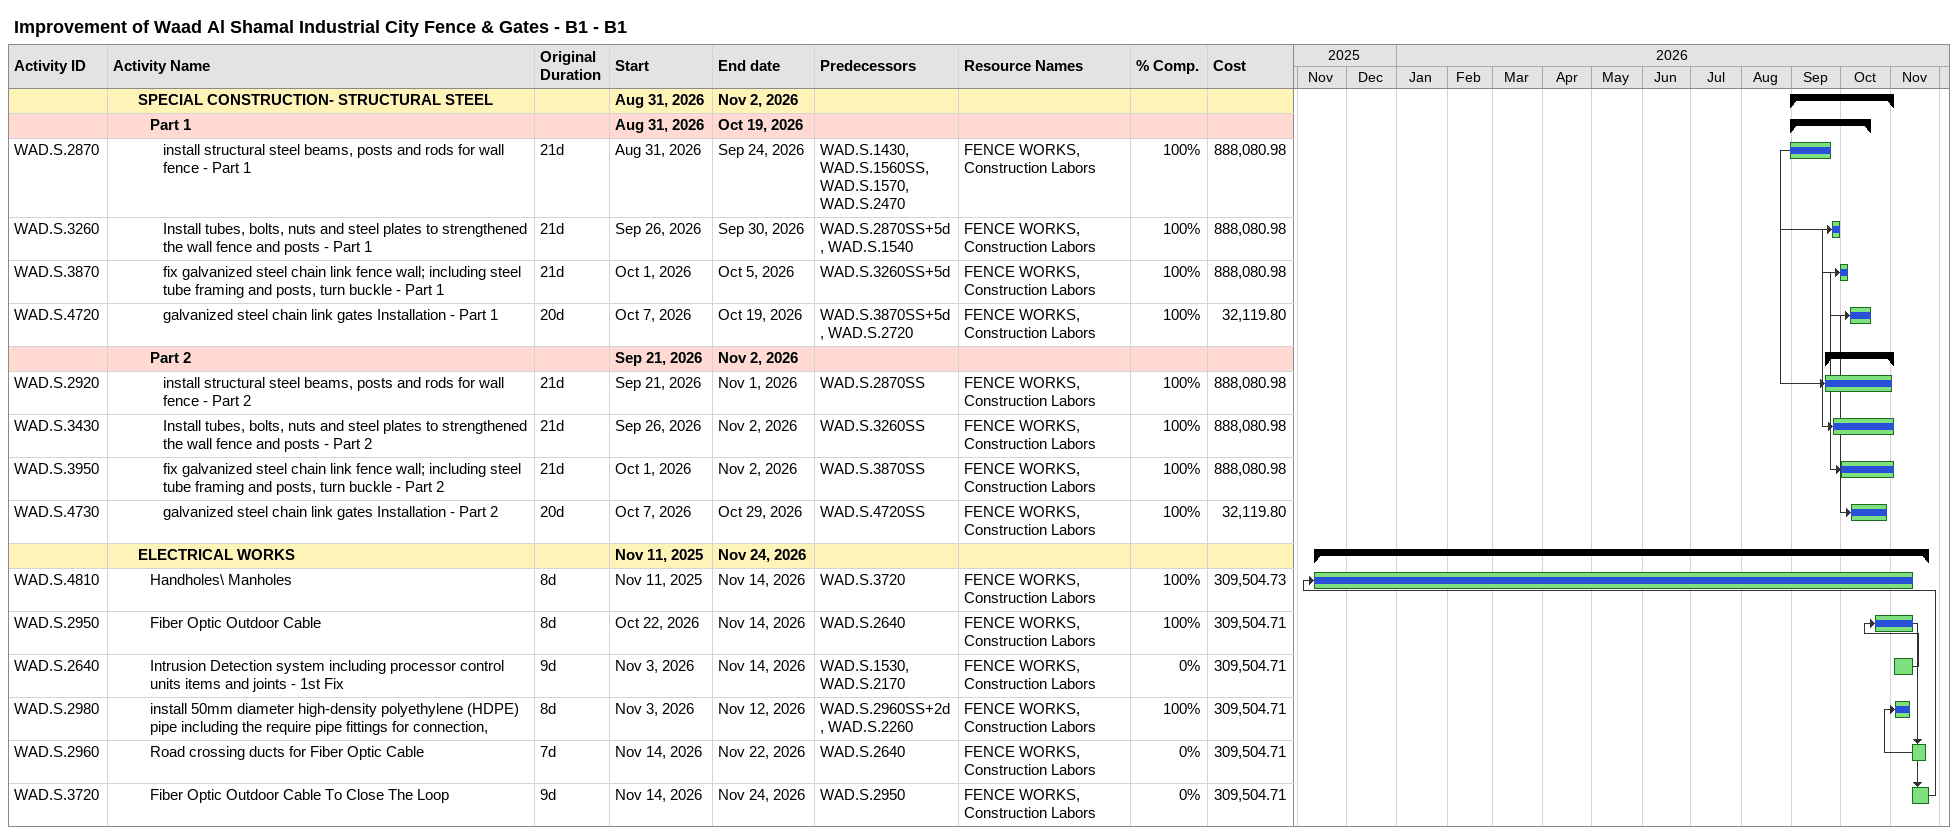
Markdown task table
Improvement of Waad Al Shamal Industrial City Fence & Gates - B1 - B1

| ID | Level | Task | Original duration | Start | Finish | Predecessors | Resources | % complete | Cost |
|---|---|---|---|---|---|---|---|---|---|
|  | 3 | **SPECIAL CONSTRUCTION- STRUCTURAL STEEL** |  | 2026-08-31 | 2026-11-02 |  |  |  |  |
|  | 4 | **Part 1** |  | 2026-08-31 | 2026-10-19 |  |  |  |  |
| WAD.S.2870 | 5 | install structural steel beams, posts and rods for wall fence - Part 1 | 21d | 2026-08-31 | 2026-09-24 | WAD.S.1430, WAD.S.1560SS, WAD.S.1570, WAD.S.2470 | FENCE WORKS, Construction Labors | 100 | 888080.98 |
| WAD.S.3260 | 5 | Install tubes, bolts, nuts and steel plates to strengthened the wall fence and posts - Part 1 | 21d | 2026-09-26 | 2026-09-30 | WAD.S.2870SS+5d, WAD.S.1540 | FENCE WORKS, Construction Labors | 100 | 888080.98 |
| WAD.S.3870 | 5 | fix galvanized steel chain link fence wall; including steel tube framing and posts, turn buckle - Part 1 | 21d | 2026-10-01 | 2026-10-05 | WAD.S.3260SS+5d | FENCE WORKS, Construction Labors | 100 | 888080.98 |
| WAD.S.4720 | 5 | galvanized steel chain link gates Installation - Part 1 | 20d | 2026-10-07 | 2026-10-19 | WAD.S.3870SS+5d, WAD.S.2720 | FENCE WORKS, Construction Labors | 100 | 32119.80 |
|  | 4 | **Part 2** |  | 2026-09-21 | 2026-11-02 |  |  |  |  |
| WAD.S.2920 | 5 | install structural steel beams, posts and rods for wall fence - Part 2 | 21d | 2026-09-21 | 2026-11-01 | WAD.S.2870SS | FENCE WORKS, Construction Labors | 100 | 888080.98 |
| WAD.S.3430 | 5 | Install tubes, bolts, nuts and steel plates to strengthened the wall fence and posts - Part 2 | 21d | 2026-09-26 | 2026-11-02 | WAD.S.3260SS | FENCE WORKS, Construction Labors | 100 | 888080.98 |
| WAD.S.3950 | 5 | fix galvanized steel chain link fence wall; including steel tube framing and posts, turn buckle - Part 2 | 21d | 2026-10-01 | 2026-11-02 | WAD.S.3870SS | FENCE WORKS, Construction Labors | 100 | 888080.98 |
| WAD.S.4730 | 5 | galvanized steel chain link gates Installation - Part 2 | 20d | 2026-10-07 | 2026-10-29 | WAD.S.4720SS | FENCE WORKS, Construction Labors | 100 | 32119.80 |
|  | 3 | **ELECTRICAL WORKS** |  | 2025-11-11 | 2026-11-24 |  |  |  |  |
| WAD.S.4810 | 4 | Handholes\ Manholes | 8d | 2025-11-11 | 2026-11-14 | WAD.S.3720 | FENCE WORKS, Construction Labors | 100 | 309504.73 |
| WAD.S.2950 | 4 | Fiber Optic Outdoor Cable | 8d | 2026-10-22 | 2026-11-14 | WAD.S.2640 | FENCE WORKS, Construction Labors | 100 | 309504.71 |
| WAD.S.2640 | 4 | Intrusion Detection system including processor control units items and joints - 1st Fix | 9d | 2026-11-03 | 2026-11-14 | WAD.S.1530, WAD.S.2170 | FENCE WORKS, Construction Labors | 0 | 309504.71 |
| WAD.S.2980 | 4 | install 50mm diameter high-density polyethylene (HDPE) pipe including the require pipe fittings for connection, | 8d | 2026-11-03 | 2026-11-12 | WAD.S.2960SS+2d, WAD.S.2260 | FENCE WORKS, Construction Labors | 100 | 309504.71 |
| WAD.S.2960 | 4 | Road crossing ducts for Fiber Optic Cable | 7d | 2026-11-14 | 2026-11-22 | WAD.S.2640 | FENCE WORKS, Construction Labors | 0 | 309504.71 |
| WAD.S.3720 | 4 | Fiber Optic Outdoor Cable To Close The Loop | 9d | 2026-11-14 | 2026-11-24 | WAD.S.2950 | FENCE WORKS, Construction Labors | 0 | 309504.71 |
